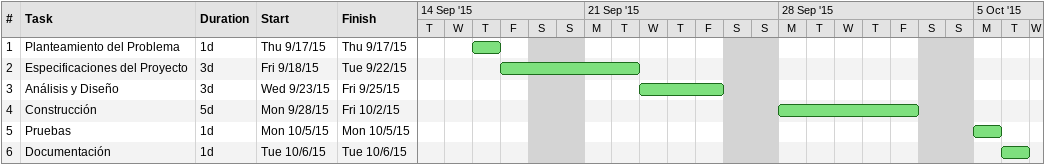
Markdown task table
| ID | Task | Duration | Start | Finish |
|---|---|---|---|---|
| 1 | Planteamiento del Problema | 1d | 2015-09-17 | 2015-09-17 |
| 2 | Especificaciones del Proyecto | 3d | 2015-09-18 | 2015-09-22 |
| 3 | Análisis y Diseño | 3d | 2015-09-23 | 2015-09-25 |
| 4 | Construcción | 5d | 2015-09-28 | 2015-10-02 |
| 5 | Pruebas | 1d | 2015-10-05 | 2015-10-05 |
| 6 | Documentación | 1d | 2015-10-06 | 2015-10-06 |
